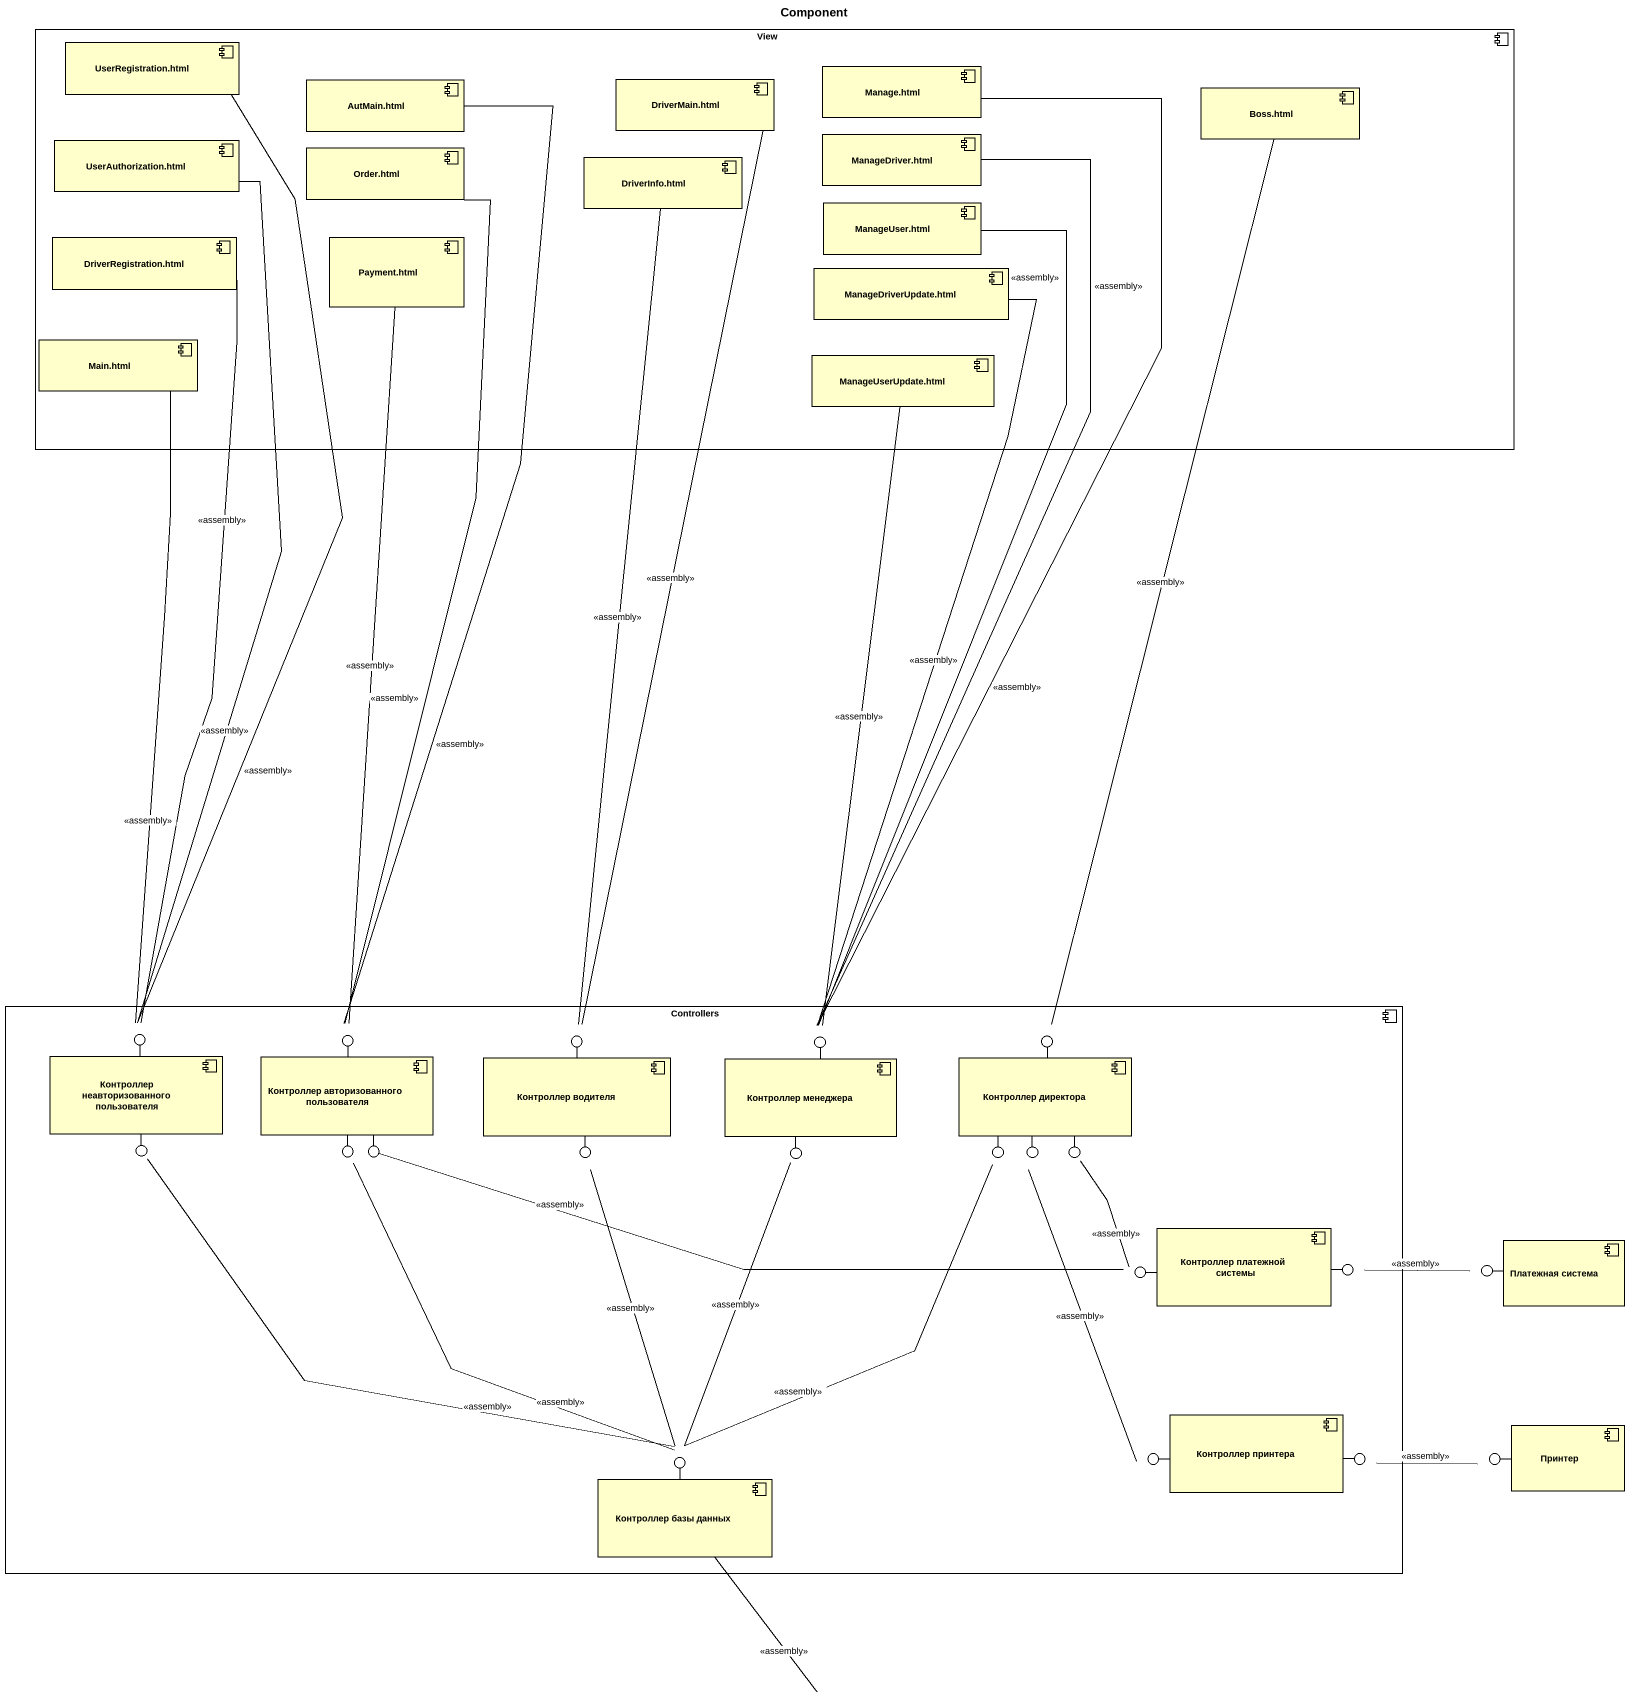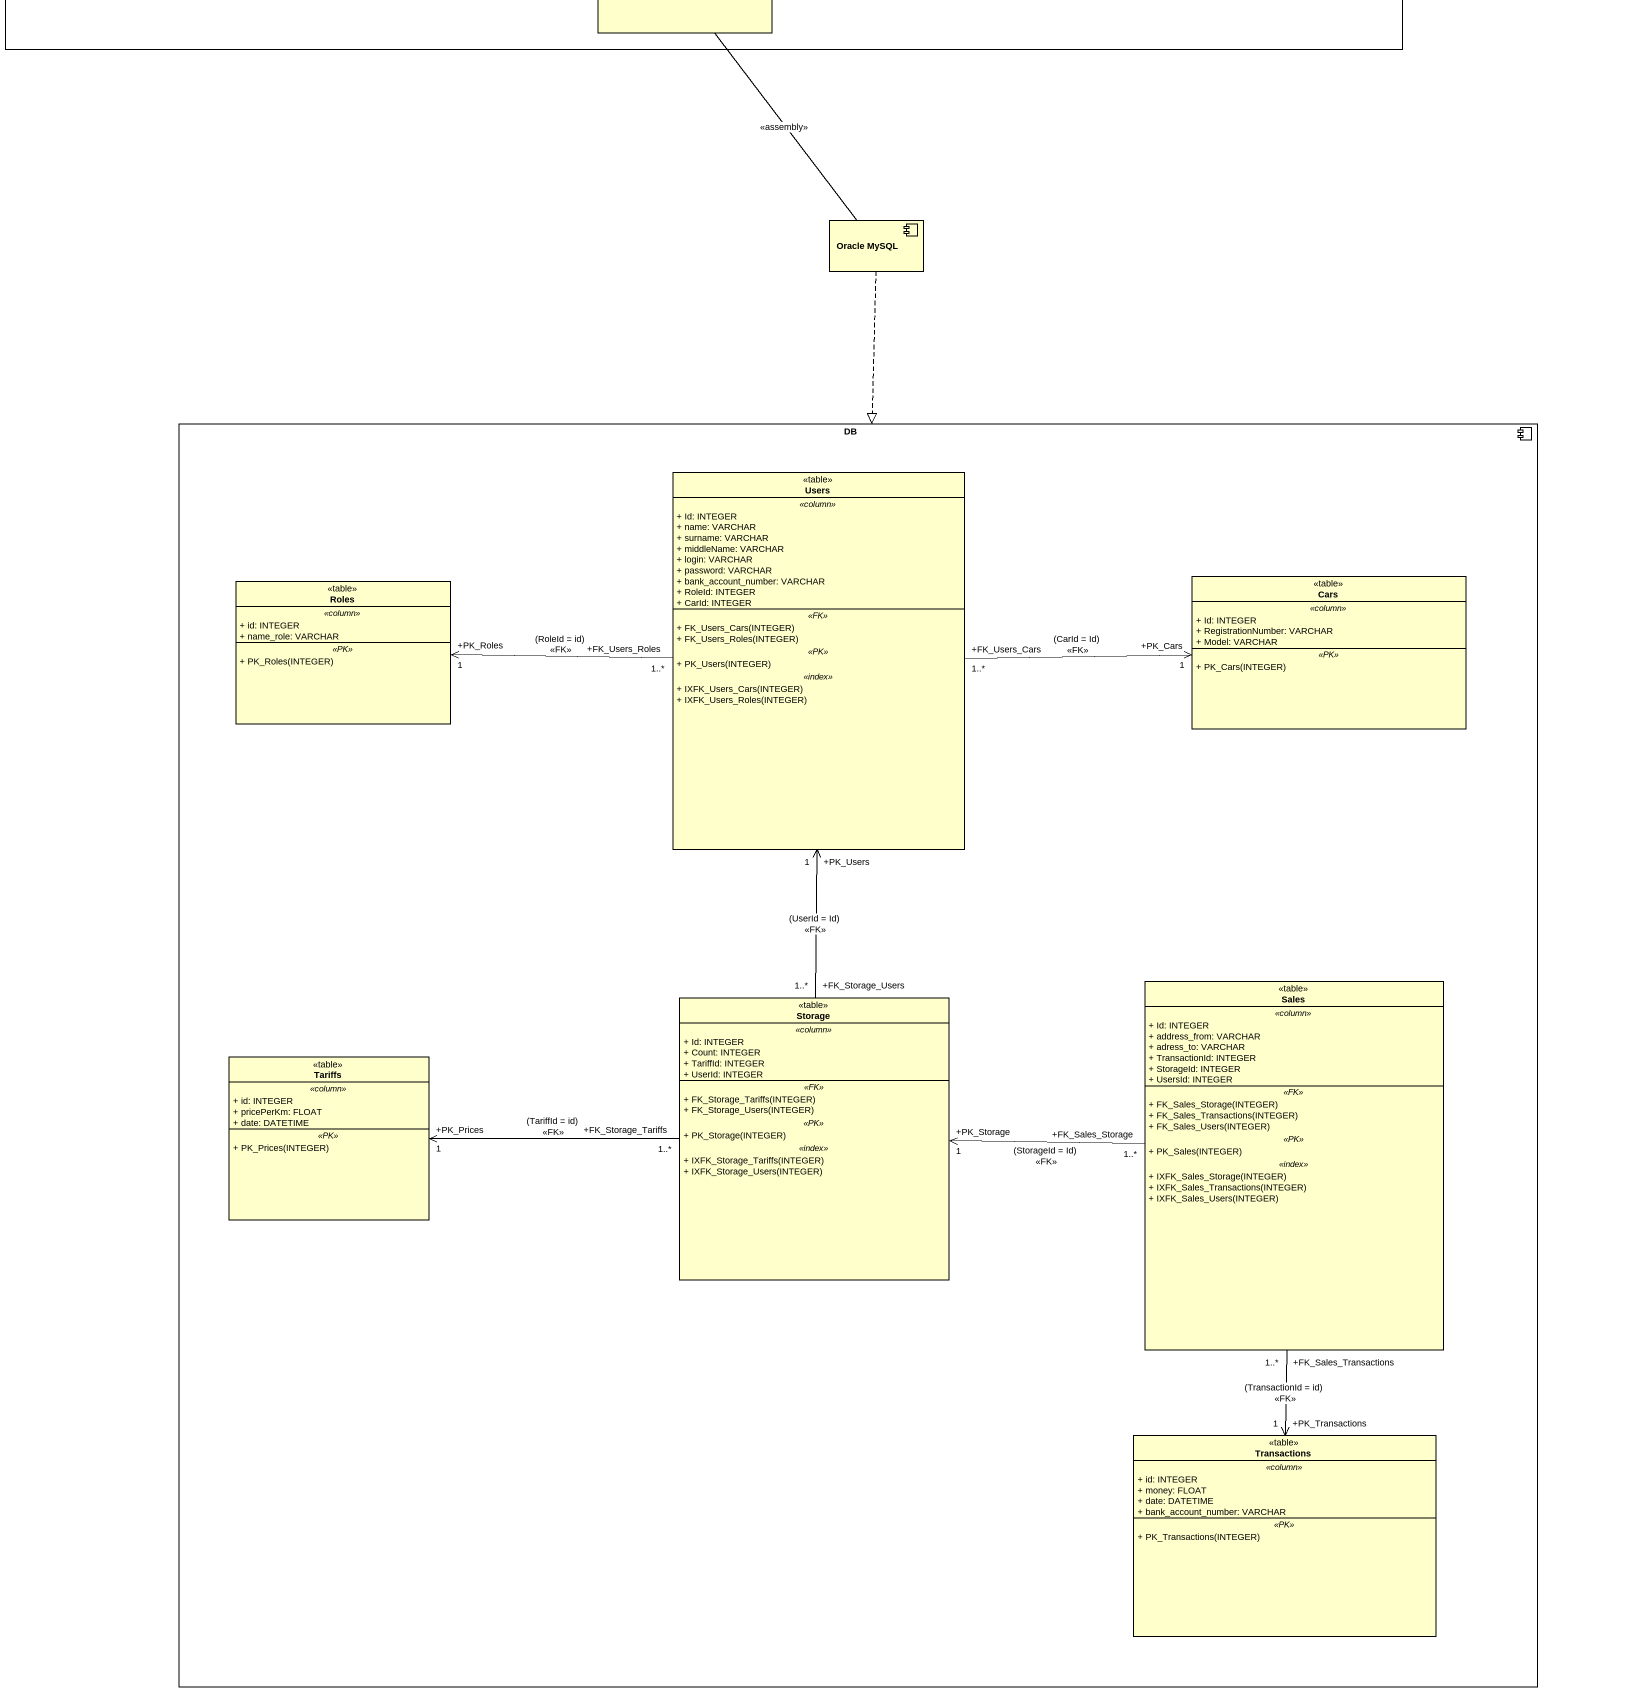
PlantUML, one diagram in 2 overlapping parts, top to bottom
@startuml
title Component
allowmixing
hide circle
hide empty members
skinparam classAttributeIconSize 0
component View {
  component "UserRegistration.html" as UserRegistration_html
  component "Manage.html" as Manage_html
  component "AutMain.html" as AutMain_html
  component "DriverMain.html" as DriverMain_html
  component "Boss.html" as Boss_html
  component "UserAuthorization.html" as UserAuthorization_html
  component "Order.html" as Order_html
  component "ManageDriver.html" as ManageDriver_html
  component "DriverInfo.html" as DriverInfo_html
  component "ManageUser.html" as ManageUser_html
  component "DriverRegistration.html" as DriverRegistration_html
  component "Payment.html" as Payment_html
  component "ManageDriverUpdate.html" as ManageDriverUpdate_html
  component "Main.html" as Main_html
  component "ManageUserUpdate.html" as ManageUserUpdate_html
}
component Controllers {
  component "Контроллер неавторизованного пользователя" as Контроллер
  component "Контроллер авторизованного пользователя" as Контроллер_авторизованного
  component "Контроллер водителя" as Контроллер_водителя
  component "Контроллер менеджера" as Контроллер_менеджера
  component "Контроллер директора" as Контроллер_директора
  component "Контроллер платежной системы" as Контроллер_платежной_системы
  component "Контроллер принтера" as Контроллер_принтера
  component "Контроллер базы данных" as Контроллер_базы_данных
}
() " " as lollipop1
() " " as lollipop2
() " " as lollipop3
() " " as lollipop4
() " " as lollipop5
() " " as lollipop6
() " " as lollipop7
() " " as lollipop8
() " " as lollipop9
() " " as lollipop10
() " " as lollipop11
() " " as lollipop12
() " " as lollipop13
() " " as lollipop14
() " " as lollipop15
() " " as lollipop16
component "Платежная система" as Платежная_система
component Принтер
() " " as lollipop17
() " " as lollipop18
() " " as lollipop19
() " " as lollipop20
component "Oracle MySQL" as Oracle_MySQL
component DB {
  class Users <<table>> {
    .. <<column>> ..
    + Id: INTEGER
    + name: VARCHAR
    + surname: VARCHAR
    + middleName: VARCHAR
    + login: VARCHAR
    + password: VARCHAR
    + bank_account_number: VARCHAR
    + RoleId: INTEGER
    + CarId: INTEGER
    .. <<FK>> ..
    + FK_Users_Cars(INTEGER)
    + FK_Users_Roles(INTEGER)
    .. <<PK>> ..
    + PK_Users(INTEGER)
    .. <<index>> ..
    + IXFK_Users_Cars(INTEGER)
    + IXFK_Users_Roles(INTEGER)
  }
  class Roles <<table>> {
    .. <<column>> ..
    + id: INTEGER
    + name_role: VARCHAR
    .. <<PK>> ..
    + PK_Roles(INTEGER)
  }
  class Cars <<table>> {
    .. <<column>> ..
    + Id: INTEGER
    + RegistrationNumber: VARCHAR
    + Model: VARCHAR
    .. <<PK>> ..
    + PK_Cars(INTEGER)
  }
  class Sales <<table>> {
    .. <<column>> ..
    + Id: INTEGER
    + address_from: VARCHAR
    + adress_to: VARCHAR
    + TransactionId: INTEGER
    + StorageId: INTEGER
    + UsersId: INTEGER
    .. <<FK>> ..
    + FK_Sales_Storage(INTEGER)
    + FK_Sales_Transactions(INTEGER)
    + FK_Sales_Users(INTEGER)
    .. <<PK>> ..
    + PK_Sales(INTEGER)
    .. <<index>> ..
    + IXFK_Sales_Storage(INTEGER)
    + IXFK_Sales_Transactions(INTEGER)
    + IXFK_Sales_Users(INTEGER)
  }
  class "Storage" as Storage_ <<table>> {
    .. <<column>> ..
    + Id: INTEGER
    + Count: INTEGER
    + TariffId: INTEGER
    + UserId: INTEGER
    .. <<FK>> ..
    + FK_Storage_Tariffs(INTEGER)
    + FK_Storage_Users(INTEGER)
    .. <<PK>> ..
    + PK_Storage(INTEGER)
    .. <<index>> ..
    + IXFK_Storage_Tariffs(INTEGER)
    + IXFK_Storage_Users(INTEGER)
  }
  class Tariffs <<table>> {
    .. <<column>> ..
    + id: INTEGER
    + pricePerKm: FLOAT
    + date: DATETIME
    .. <<PK>> ..
    + PK_Prices(INTEGER)
  }
  class Transactions <<table>> {
    .. <<column>> ..
    + id: INTEGER
    + money: FLOAT
    + date: DATETIME
    + bank_account_number: VARCHAR
    .. <<PK>> ..
    + PK_Transactions(INTEGER)
  }
}
Контроллер -up- lollipop1
Контроллер_авторизованного -up- lollipop2
Контроллер_водителя -up- lollipop3
Контроллер_менеджера -up- lollipop4
Контроллер_директора -up- lollipop5
Контроллер -- lollipop6
Контроллер_авторизованного -- lollipop7
Контроллер_авторизованного -- lollipop8
Контроллер_водителя -- lollipop9
Контроллер_менеджера -- lollipop10
Контроллер_директора -- lollipop11
Контроллер_директора -- lollipop12
Контроллер_директора -- lollipop13
Контроллер_платежной_системы -left- lollipop14
Контроллер_платежной_системы -right- lollipop15
Платежная_система -left- lollipop16
Контроллер_базы_данных -up- lollipop17
Контроллер_принтера -left- lollipop18
Контроллер_принтера -right- lollipop19
Принтер -left- lollipop20
UserRegistration_html -- lollipop1 : <<assembly>>
Manage_html -- lollipop4 : <<assembly>>
AutMain_html -- lollipop2 : <<assembly>>
DriverMain_html -- lollipop3 : <<assembly>>
Boss_html -- lollipop5 : <<assembly>>
UserAuthorization_html -- lollipop1 : <<assembly>>
Order_html -- lollipop2 : <<assembly>>
ManageDriver_html -- lollipop4 : <<assembly>>
DriverInfo_html -- lollipop3 : <<assembly>>
ManageUser_html -- lollipop4 : <<assembly>>
DriverRegistration_html -- lollipop1 : <<assembly>>
Payment_html -- lollipop2 : <<assembly>>
ManageDriverUpdate_html -- lollipop4 : <<assembly>>
Main_html -- lollipop1 : <<assembly>>
ManageUserUpdate_html -- lollipop4 : <<assembly>>
lollipop6 -right- lollipop17 : <<assembly>>
lollipop7 -- lollipop17 : <<assembly>>
lollipop8 -right- lollipop14 : <<assembly>>
lollipop9 -- lollipop17 : <<assembly>>
lollipop10 -- lollipop17 : <<assembly>>
lollipop11 -- lollipop17 : <<assembly>>
lollipop12 -- lollipop18 : <<assembly>>
lollipop13 -- lollipop14 : <<assembly>>
lollipop15 -right- lollipop16 : <<assembly>>
lollipop19 -right- lollipop20 : <<assembly>>
Контроллер_базы_данных -- Oracle_MySQL : <<assembly>>
Oracle_MySQL ..|> DB
Users "+FK_Users_Roles\n1..*" -left-> "+PK_Roles\n1" Roles : (RoleId = id)\n<<FK>>
Users "+FK_Users_Cars\n1..*" -right-> "+PK_Cars\n1" Cars : (CarId = Id)\n<<FK>>
Sales "+FK_Sales_Storage\n1..*" -left-> "+PK_Storage\n1" Storage_ : (StorageId = Id)\n<<FK>>
Sales "+FK_Sales_Transactions\n1..*" --> "+PK_Transactions\n1" Transactions : (TransactionId = id)\n<<FK>>
Storage_ "+FK_Storage_Users\n1..*" -up-> "+PK_Users\n1" Users : (UserId = Id)\n<<FK>>
Storage_ "+FK_Storage_Tariffs\n1..*" -left-> "+PK_Prices\n1" Tariffs : (TariffId = id)\n<<FK>>
@enduml
